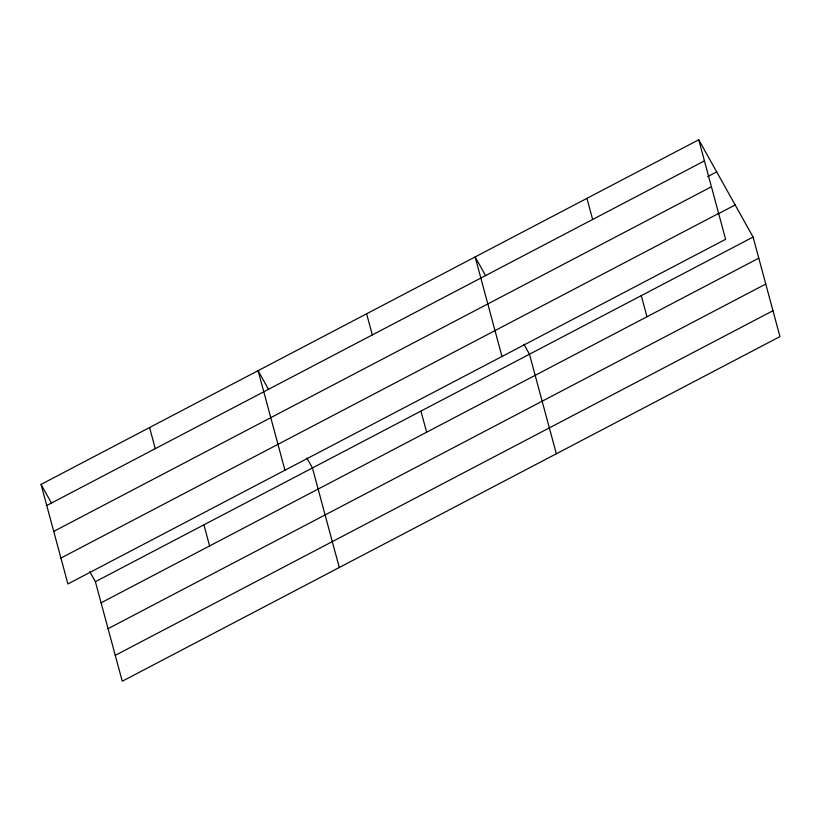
<?xml version="1.0" encoding="UTF-8"?>
<svg xmlns="http://www.w3.org/2000/svg" width="821" height="821" viewBox="0 0 821 821"><rect width="100%" height="100%" fill="white"/><g stroke="black" fill="none" stroke-linecap="round" stroke-linejoin="round"><path stroke-width="1.23" d="M698.753 139.765L725.61 239.311L67.907 583.947L41.05 484.4L698.753 139.765L753.093 237.053L779.95 336.6L122.247 681.235L95.39 581.689L89.828 571.724M46.746 505.52L704.449 160.885M707.651 176.607L716.682 171.876M53.734 531.403L711.427 186.767M60.928 558.064L718.632 213.429M718.221 213.829L735.154 204.952M95.39 581.689L753.093 237.053M101.086 602.799L758.789 258.163M108.064 628.681L765.767 284.045M115.268 655.353L772.961 310.718M485.642 275.764L475.133 256.942L501.99 356.488M523.911 344.266L529.473 354.231L556.33 453.767M268.6 389.493L258.092 370.671L284.949 470.217M306.869 457.995L312.432 467.96L339.289 567.506M41.05 484.4L51.559 503.222M641.283 295.642L646.979 316.752M586.943 198.354L592.639 219.474M420.947 411.095L426.643 432.205M366.618 313.807L372.313 334.927M203.906 524.824L209.601 545.934M149.576 427.536L155.272 448.656"/></g></svg>
